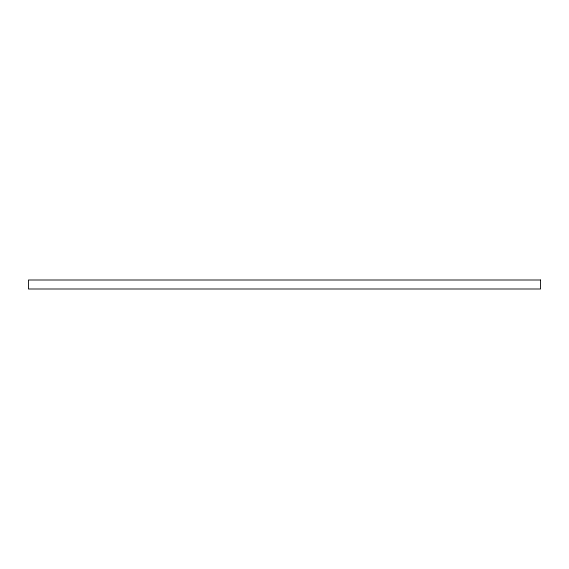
<?xml version="1.0" encoding="UTF-8"?>
<svg xmlns="http://www.w3.org/2000/svg" width="569" height="569" viewBox="0 0 569 569"><rect width="100%" height="100%" fill="white"/><g stroke="black" fill="none" stroke-linecap="round" stroke-linejoin="round"><path stroke-width="0.85" d="M540.55 280.005L28.45 280.005L28.45 288.995L540.55 288.995L540.55 280.005"/></g></svg>
